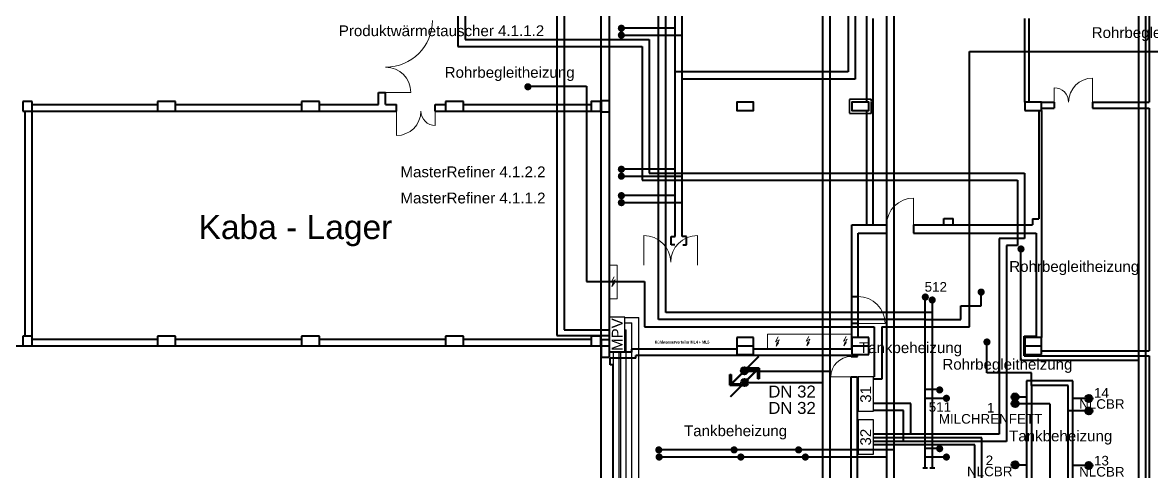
# Model space of a CAD drawing. Header units: millimetres. Extents: x 10546 to 220412, y -33380 to 110888.
# Drawn here: x 110897 to 157944, y 44544 to 63270 of the extents above; entities that cross this region are included whole.
import ezdxf

# ---------------------------------------------------------------- set-up
doc = ezdxf.new("R2010")
doc.units = ezdxf.units.MM
doc.linetypes.add('AUSGEZOGEN', pattern=[0])
doc.linetypes.add('STRICHLINIE2_S3', pattern=[0.375, 0.3, -0.075])
for name, color, linetype, lineweight in [('A03_Türen', 253, 'Continuous', 20), ('A0_Grundriß', 7, 'Continuous', 40), ('Geometrie_Bestand', 7, 'AUSGEZOGEN', 25), ('Heiz Wasser +35 Prozess R', 30, 'Continuous', 40), ('Heiz Wasser +45 Prozess V', 1, 'Continuous', 40), ('Heiz Wasser +50 -Heizkörper Rücklauff', 241, 'Continuous', 30), ('Heiz Wasser +50 Prozess R', 241, 'Continuous', 40), ('Heiz Wasser +60 -Heizkörper Vorlauf', 6, 'Continuous', 30), ('Heiz Wasser +60 Prozess V', 6, 'Continuous', 40), ('Heiz Wasser +70 Prozess R', 242, 'Continuous', 40), ('Heiz Wasser +90 Prozess V', 41, 'Continuous', 40)]:
    doc.layers.add(name, color=color, linetype=linetype, lineweight=lineweight)
doc.layers.add('A06_Text', color=7, linetype='Continuous')
doc.layers.add('A06_Text  -Belegung', color=253, linetype='Continuous')
doc.styles.add('MtXpl_Txt', font='')
doc.styles.get("Standard").update_dxf_attribs({"font": 'arial.ttf'})
doc.styles.get('MtXpl_Txt').set_extended_font_data('Txt', bold=True)

msp = doc.modelspace()

# ---------------------------------------------------------------- hatches: boundary and pattern name
at = {"layer": 'Heiz Wasser +35 Prozess R'}
h = msp.add_hatch(color=256, dxfattribs=at)
h.dxf.hatch_style = 1
h.paths.add_polyline_path([(135703, 62743, 0.198912), (135747, 62637), (135959, 62849, 0.668179)])
h.paths.add_polyline_path([(135747, 62637, 0.668179), (136003, 62743, 0.198912), (135959, 62849)])
h = msp.add_hatch(color=256, dxfattribs=at)
h.dxf.hatch_style = 1
h.paths.add_polyline_path([(135703, 56860, 0.198912), (135747, 56754), (135959, 56966, 0.668179)])
h.paths.add_polyline_path([(135747, 56754, 0.668179), (136003, 56860, 0.198912), (135959, 56966)])
h = msp.add_hatch(color=256, dxfattribs=at)
h.dxf.hatch_style = 1
h.paths.add_polyline_path([(135703, 55758, 0.198912), (135747, 55652), (135959, 55864, 0.668179)])
h.paths.add_polyline_path([(135747, 55652, 0.668179), (136003, 55758, 0.198912), (135959, 55864)])
h = msp.add_hatch(color=256, dxfattribs=at)
h.dxf.hatch_style = 1
h.paths.add_polyline_path([(148659, 51695, 0.198912), (148703, 51589), (148915, 51801, 0.668179)])
h.paths.add_polyline_path([(148703, 51589, 0.668179), (148959, 51695, 0.198912), (148915, 51801)])
h = msp.add_hatch(color=256, dxfattribs=at)
h.dxf.hatch_style = 1
h.paths.add_polyline_path([(141080, 48854, -0.023583), (141090, 48844), (141585, 49340), (141575, 49350)])
h.paths.add_polyline_path([(140428, 48192), (140428, 48592), (140378, 48592), (140378, 48142), (140828, 48142), (140828, 48192)])
h.paths.add_polyline_path([(140438, 48192), (140878, 48633, -0.023583), (140868, 48643), (140428, 48202), (140428, 48192)])
h = msp.add_hatch(color=256, dxfattribs=at)
h.dxf.hatch_style = 1
h.paths.add_polyline_path([(140829, 48744, 0.198912), (140873, 48637), (141085, 48850, 0.668179)])
h.paths.add_polyline_path([(140873, 48637, 0.668179), (141129, 48744, 0.198912), (141085, 48850)])
h = msp.add_hatch(color=256, dxfattribs=at)
h.dxf.hatch_style = 1
h.paths.add_polyline_path([(149249, 47595, 0.198912), (149293, 47489), (149505, 47701, 0.668179)])
h.paths.add_polyline_path([(149293, 47489, 0.668179), (149549, 47595, 0.198912), (149505, 47701)])
h = msp.add_hatch(color=256, dxfattribs=at)
h.dxf.hatch_style = 1
h.paths.add_polyline_path([(152113, 47652, 0.198912), (152157, 47546), (152369, 47758, 0.668179)])
h.paths.add_polyline_path([(152157, 47546, 0.668179), (152413, 47652, 0.198912), (152369, 47758)])
h = msp.add_hatch(color=256, dxfattribs=at)
h.dxf.hatch_style = 1
h.paths.add_polyline_path([(155183, 47587, 0.198912), (155227, 47481), (155439, 47693, 0.668179)])
h.paths.add_polyline_path([(155227, 47481, 0.668179), (155483, 47587, 0.198912), (155439, 47693)])
h = msp.add_hatch(color=256, dxfattribs=at)
h.dxf.hatch_style = 1
h.paths.add_polyline_path([(137263, 45444, 0.198912), (137307, 45338), (137519, 45551, 0.668179)])
h.paths.add_polyline_path([(137307, 45338, 0.668179), (137563, 45444, 0.198912), (137519, 45551)])
h = msp.add_hatch(color=256, dxfattribs=at)
h.dxf.hatch_style = 1
h.paths.add_polyline_path([(140402, 45444, 0.198912), (140446, 45338), (140658, 45551, 0.668179)])
h.paths.add_polyline_path([(140446, 45338, 0.668179), (140702, 45444, 0.198912), (140658, 45551)])
h = msp.add_hatch(color=256, dxfattribs=at)
h.dxf.hatch_style = 1
h.paths.add_polyline_path([(143089, 45444, 0.198912), (143133, 45338), (143345, 45551, 0.668179)])
h.paths.add_polyline_path([(143133, 45338, 0.668179), (143389, 45444, 0.198912), (143345, 45551)])
h = msp.add_hatch(color=256, dxfattribs=at)
h.dxf.hatch_style = 1
h.paths.add_polyline_path([(149249, 45145, 0.198912), (149293, 45039), (149505, 45251, 0.668179)])
h.paths.add_polyline_path([(149293, 45039, 0.668179), (149549, 45145, 0.198912), (149505, 45251)])
h = msp.add_hatch(color=256, dxfattribs=at)
h.dxf.hatch_style = 1
h.paths.add_polyline_path([(152113, 44820, 0.198912), (152157, 44714), (152369, 44926, 0.668179)])
h.paths.add_polyline_path([(152157, 44714, 0.668179), (152413, 44820, 0.198912), (152369, 44926)])
h = msp.add_hatch(color=256, dxfattribs=at)
h.dxf.hatch_style = 1
h.paths.add_polyline_path([(155183, 44789, 0.198912), (155227, 44683), (155439, 44895, 0.668179)])
h.paths.add_polyline_path([(155227, 44683, 0.668179), (155483, 44789, 0.198912), (155439, 44895)])
at = {"layer": 'Heiz Wasser +45 Prozess V'}
h = msp.add_hatch(color=256, dxfattribs=at)
h.dxf.hatch_style = 1
h.paths.add_polyline_path([(135703, 63033, 0.198912), (135747, 62927), (135959, 63139, 0.668179)])
h.paths.add_polyline_path([(135747, 62927, 0.668179), (136003, 63033, 0.198912), (135959, 63139)])
h = msp.add_hatch(color=256, dxfattribs=at)
h.dxf.hatch_style = 1
h.paths.add_polyline_path([(131807, 60591, 0.198912), (131851, 60484), (132063, 60697, 0.668179)])
h.paths.add_polyline_path([(131851, 60484, 0.668179), (132107, 60591, 0.198912), (132063, 60697)])
h = msp.add_hatch(color=256, dxfattribs=at)
h.dxf.hatch_style = 1
h.paths.add_polyline_path([(135703, 57150, 0.198912), (135747, 57044), (135959, 57257, 0.668179)])
h.paths.add_polyline_path([(135747, 57044, 0.668179), (136003, 57150, 0.198912), (135959, 57257)])
h = msp.add_hatch(color=256, dxfattribs=at)
h.dxf.hatch_style = 1
h.paths.add_polyline_path([(135703, 56049, 0.198912), (135747, 55943), (135959, 56155, 0.668179)])
h.paths.add_polyline_path([(135747, 55943, 0.668179), (136003, 56049, 0.198912), (135959, 56155)])
h = msp.add_hatch(color=256, dxfattribs=at)
h.dxf.hatch_style = 1
h.paths.add_polyline_path([(152358, 53824, 0.198912), (152402, 53718), (152614, 53930, 0.668179)])
h.paths.add_polyline_path([(152402, 53718, 0.668179), (152658, 53824, 0.198912), (152614, 53930)])
h = msp.add_hatch(color=256, dxfattribs=at)
h.dxf.hatch_style = 1
h.paths.add_polyline_path([(148370, 51819, 0.198912), (148414, 51713), (148626, 51926, 0.668179)])
h.paths.add_polyline_path([(148414, 51713, 0.668179), (148670, 51819, 0.198912), (148626, 51926)])
h = msp.add_hatch(color=256, dxfattribs=at)
h.dxf.hatch_style = 1
h.paths.add_polyline_path([(150698, 52026, 0.198912), (150742, 51920), (150955, 52132, 0.668179)])
h.paths.add_polyline_path([(150742, 51920, 0.668179), (150998, 52026, 0.198912), (150955, 52132)])
h = msp.add_hatch(color=256, dxfattribs=at)
h.dxf.hatch_style = 1
h.paths.add_polyline_path([(150939, 49943, 0.198912), (150983, 49837), (151195, 50049, 0.668179)])
h.paths.add_polyline_path([(150983, 49837, 0.668179), (151239, 49943, 0.198912), (151195, 50049)])
h = msp.add_hatch(color=256, dxfattribs=at)
h.dxf.hatch_style = 1
h.paths.add_polyline_path([(140890, 48145, -0.023583), (140880, 48155), (140385, 47660), (140395, 47650)])
h.paths.add_polyline_path([(141542, 48807), (141542, 48407), (141592, 48407), (141592, 48857), (141142, 48857), (141142, 48807)])
h.paths.add_polyline_path([(141532, 48807), (141092, 48367, -0.023583), (141102, 48357), (141542, 48797), (141542, 48807)])
h = msp.add_hatch(color=256, dxfattribs=at)
h.dxf.hatch_style = 1
h.paths.add_polyline_path([(141141, 48256, 0.198912), (141097, 48362), (140885, 48150, 0.668179)])
h.paths.add_polyline_path([(141097, 48362, 0.668179), (140841, 48256, 0.198912), (140885, 48150)])
h = msp.add_hatch(color=256, dxfattribs=at)
h.dxf.hatch_style = 1
h.paths.add_polyline_path([(148968, 47944, 0.198912), (149012, 47838), (149224, 48050, 0.668179)])
h.paths.add_polyline_path([(149012, 47838, 0.668179), (149268, 47944, 0.198912), (149224, 48050)])
h = msp.add_hatch(color=256, dxfattribs=at)
h.dxf.hatch_style = 1
h.paths.add_polyline_path([(152113, 47373, 0.198912), (152157, 47267), (152369, 47479, 0.668179)])
h.paths.add_polyline_path([(152157, 47267, 0.668179), (152413, 47373, 0.198912), (152369, 47479)])
h = msp.add_hatch(color=256, dxfattribs=at)
h.dxf.hatch_style = 1
h.paths.add_polyline_path([(155183, 47067, 0.198912), (155227, 46961), (155439, 47173, 0.668179)])
h.paths.add_polyline_path([(155227, 46961, 0.668179), (155483, 47067, 0.198912), (155439, 47173)])
h = msp.add_hatch(color=256, dxfattribs=at)
h.dxf.hatch_style = 1
h.paths.add_polyline_path([(148968, 45495, 0.198912), (149012, 45389), (149224, 45601, 0.668179)])
h.paths.add_polyline_path([(149012, 45389, 0.668179), (149268, 45495, 0.198912), (149224, 45601)])
h = msp.add_hatch(color=256, dxfattribs=at)
h.dxf.hatch_style = 1
h.paths.add_polyline_path([(137278, 45145, 0.198912), (137322, 45039), (137534, 45251, 0.668179)])
h.paths.add_polyline_path([(137322, 45039, 0.668179), (137578, 45145, 0.198912), (137534, 45251)])
h = msp.add_hatch(color=256, dxfattribs=at)
h.dxf.hatch_style = 1
h.paths.add_polyline_path([(140683, 45145, 0.198912), (140727, 45039), (140939, 45251, 0.668179)])
h.paths.add_polyline_path([(140727, 45039, 0.668179), (140983, 45145, 0.198912), (140939, 45251)])
h = msp.add_hatch(color=256, dxfattribs=at)
h.dxf.hatch_style = 1
h.paths.add_polyline_path([(143370, 45145, 0.198912), (143414, 45039), (143626, 45251, 0.668179)])
h.paths.add_polyline_path([(143414, 45039, 0.668179), (143670, 45145, 0.198912), (143626, 45251)])

# ---------------------------------------------------------------- linework, layer by layer
at = {"layer": 'A03_Türen'}
for p, q in [((155492, 60952), (155492, 59692)), ((125737, 60357), (127077, 60357)), ((153892, 60552), (153892, 59692)), ((126477, 58557), (126477, 59857)), ((128097, 58977), (128097, 59857)), ((148032, 54482), (148032, 55947)), ((136789, 53148), (136789, 54388)), ((139029, 53148), (139029, 54388)), ((145722, 50721), (146842, 50721)), ((144582, 48487), (145692, 48487))]:
    msp.add_line(p, q, dxfattribs=at)
for centre, radius, start, end in [((126027, 63357), 1950, 270, 0), ((126027, 60357), 1050, 0, 90), ((155492, 59951), 1000, 90, 180), ((153892, 59951), 600, 0, 90), ((126477, 59576), 1020, 270, 0), ((128097, 59576), 600, 180, 270), ((148032, 54827), 1120, 90, 180), ((136789, 53268), 1120, 0, 90), ((139029, 53268), 1120, 90, 180), ((145722, 50721), 1120, 0, 90), ((145432, 48487), 850, 90, 180)]:
    msp.add_arc(centre, radius, start, end, dxfattribs=at)
at = {"layer": 'A06_Text'}
for p, q in [((135362, 50975), (135362, 49542)), ((135996, 50975), (135362, 50975)), ((135996, 49542), (135996, 50975)), ((135362, 49542), (135996, 49542)), ((145722, 48489), (145722, 47056)), ((146357, 48489), (145722, 48489)), ((146357, 47056), (146357, 48489)), ((145722, 47056), (146357, 47056)), ((145722, 46704), (145722, 45271)), ((146357, 46704), (145722, 46704)), ((146357, 45271), (146357, 46704)), ((145722, 45271), (146357, 45271))]:
    msp.add_line(p, q, dxfattribs=at)
at = {"layer": 'A0_Grundriß'}
for p, q in [((135012, 31437), (135012, 69527)), ((135362, 49517), (135362, 69527)), ((135362, 49517), (135362, 69527)), ((146082, 59951), (146082, 63782)), ((157852, 63799), (157852, 59951)), ((146342, 59951), (146342, 63437)), ((152662, 59951), (152662, 63437)), ((125737, 59857), (125737, 60357)), ((125737, 60357), (126027, 60357)), ((126027, 59857), (126027, 60357)), ((111302, 59977), (110902, 59977)), ((110902, 59977), (110902, 59576)), ((111302, 59576), (111302, 59977)), ((111302, 59857), (116517, 59857)), ((117267, 59977), (116517, 59977)), ((116517, 59977), (116517, 59576)), ((117267, 59576), (117267, 59977)), ((117267, 59857), (122517, 59857)), ((123267, 59977), (122517, 59977)), ((122517, 59977), (122517, 59576)), ((123267, 59576), (123267, 59977)), ((123267, 59857), (125737, 59857)), ((126027, 59857), (126477, 59857)), ((126477, 59576), (126477, 59857)), ((128097, 59857), (128517, 59857)), ((128097, 59576), (128097, 59857)), ((129267, 59977), (128517, 59977)), ((128517, 59977), (128517, 59576)), ((129267, 59576), (129267, 59977)), ((129267, 59857), (134592, 59857)), ((134992, 59977), (134592, 59977)), ((134592, 59977), (134592, 59576)), ((134992, 59977), (134592, 59977)), ((134592, 59977), (134592, 59576)), ((134992, 59576), (134992, 59977)), ((134992, 59576), (134992, 59977)), ((135362, 60002), (135012, 60002)), ((135012, 60002), (135012, 59552)), ((135362, 60002), (135012, 60002)), ((135012, 60002), (135012, 59552)), ((135362, 59552), (135362, 60002)), ((135362, 59552), (135362, 60002)), ((141362, 59951), (140662, 59951)), ((140662, 59951), (140662, 59602)), ((141362, 59951), (140662, 59951)), ((140662, 59951), (140662, 59602)), ((141362, 59951), (140662, 59951)), ((140662, 59951), (140662, 59602)), ((141362, 59602), (141362, 59951)), ((141362, 59602), (141362, 59951)), ((141362, 59602), (141362, 59951)), ((146162, 59951), (145462, 59951)), ((145462, 59951), (145462, 59602)), ((146162, 59951), (145462, 59951)), ((145462, 59951), (145462, 59602)), ((146162, 59602), (146162, 59951)), ((146162, 59602), (146162, 59951)), ((146342, 54827), (146342, 59951)), ((153362, 59951), (152662, 59951)), ((152662, 59951), (152662, 59602)), ((153362, 59951), (153892, 59951)), ((153362, 59602), (153362, 59951)), ((153892, 59951), (153892, 59692)), ((155492, 59951), (157852, 59951)), ((155492, 59951), (155492, 59692)), ((110902, 59576), (111302, 59576)), ((111002, 50187), (111002, 59576)), ((111302, 50187), (111302, 59576)), ((111302, 59576), (116517, 59576)), ((116517, 59576), (117267, 59576)), ((117267, 59576), (122517, 59576)), ((122517, 59576), (123267, 59576)), ((123267, 59576), (126477, 59576)), ((128097, 59576), (128517, 59576)), ((128517, 59576), (129267, 59576)), ((129267, 59576), (134592, 59576)), ((134592, 59576), (134992, 59576)), ((134592, 59576), (134992, 59576)), ((135012, 59552), (135362, 59552)), ((135012, 59552), (135362, 59552)), ((140662, 59602), (141362, 59602)), ((140662, 59602), (141362, 59602)), ((140662, 59602), (141362, 59602)), ((145462, 59602), (146162, 59602)), ((145462, 59602), (146162, 59602)), ((146082, 54827), (146082, 59602)), ((152662, 59602), (153362, 59602)), ((153252, 59602), (153252, 55077)), ((153362, 59692), (153892, 59692)), ((153362, 59602), (153362, 50137)), ((155492, 59692), (157852, 59692)), ((157852, 59692), (157852, 49572)), ((149292, 54827), (149292, 55097)), ((149292, 55097), (149682, 55097)), ((149682, 54827), (149682, 55097)), ((152992, 55077), (152992, 54827)), ((152992, 55077), (153252, 55077)), ((145462, 54827), (146912, 54827)), ((145462, 49646), (145462, 54827)), ((145462, 54827), (146912, 54827)), ((145462, 49646), (145462, 54827)), ((146912, 54482), (146912, 54827)), ((146912, 54482), (146912, 54827)), ((148032, 54827), (152992, 54827)), ((148032, 54827), (148032, 54482)), ((145722, 50137), (145722, 54482)), ((145722, 54482), (146912, 54482)), ((145722, 50137), (145722, 54482)), ((145722, 54482), (146912, 54482)), ((148032, 54482), (153142, 54482)), ((153142, 54482), (153142, 50182)), ((145462, 51841), (145722, 51841)), ((145722, 50721), (145462, 50721)), ((111302, 50187), (110902, 50187)), ((110902, 50187), (110902, 49787)), ((111302, 49787), (111302, 50187)), ((111302, 50067), (116517, 50067)), ((117267, 50187), (116517, 50187)), ((116517, 50187), (116517, 49787)), ((117267, 49787), (117267, 50187)), ((117267, 50067), (122517, 50067)), ((123267, 50187), (122517, 50187)), ((122517, 50187), (122517, 49787)), ((123267, 49787), (123267, 50187)), ((123267, 50067), (128517, 50067)), ((129267, 50187), (128517, 50187)), ((128517, 50187), (128517, 49787)), ((129267, 49787), (129267, 50187)), ((129267, 50067), (134592, 50067)), ((134992, 50187), (134592, 50187)), ((134592, 50187), (134592, 49787)), ((134992, 50187), (134592, 50187)), ((134592, 50187), (134592, 49787)), ((134992, 49787), (134992, 50187)), ((134992, 49787), (134992, 50187)), ((135362, 50036), (135012, 50036)), ((135012, 50036), (135012, 49787)), ((135362, 50036), (135012, 50036)), ((135012, 50036), (135012, 49787)), ((135362, 49787), (135362, 50036)), ((135362, 49787), (135362, 50036)), ((141362, 50137), (140662, 50137)), ((141362, 50137), (140662, 50137)), ((141362, 49787), (141362, 50137)), ((141362, 49787), (141362, 50137)), ((146162, 50137), (145462, 50137)), ((146162, 50137), (145462, 50137)), ((146162, 49787), (146162, 50137)), ((146162, 49787), (146162, 50137)), ((152642, 49367), (152642, 50182)), ((152642, 50182), (153142, 50182)), ((153362, 50137), (152662, 50137)), ((152662, 50137), (152662, 49787)), ((153362, 49787), (153362, 50137)), ((89452, 49787), (134592, 49787)), ((110902, 49787), (111302, 49787)), ((116517, 49787), (117267, 49787)), ((122517, 49787), (123267, 49787)), ((128517, 49787), (129267, 49787)), ((134592, 49787), (134992, 49787)), ((134592, 49787), (134992, 49787)), ((135012, 49787), (135362, 49787)), ((135012, 49787), (135362, 49787)), ((135362, 49766), (135012, 49766)), ((135012, 49766), (135012, 49317)), ((135362, 49766), (135012, 49766)), ((135012, 49766), (135012, 49317)), ((135362, 49317), (135362, 49766)), ((135362, 49317), (135362, 49766)), ((136292, 49517), (135362, 49517)), ((136292, 49517), (135362, 49517)), ((136292, 49517), (136292, 49646)), ((136292, 49517), (136292, 49646)), ((140662, 49787), (141362, 49787)), ((140662, 49787), (141362, 49787)), ((141362, 49766), (140662, 49766)), ((140662, 49766), (140662, 49417)), ((141362, 49766), (140662, 49766)), ((140662, 49766), (140662, 49417)), ((140662, 49417), (141362, 49417)), ((140662, 49417), (141362, 49417)), ((141362, 49417), (141362, 49766)), ((141362, 49417), (141362, 49766)), ((145462, 49646), (141362, 49646)), ((145462, 49646), (141362, 49646)), ((145462, 49787), (146162, 49787)), ((145462, 49787), (146162, 49787)), ((146162, 49766), (145462, 49766)), ((145462, 49766), (145462, 49417)), ((146162, 49766), (145462, 49766)), ((145462, 49766), (145462, 49417)), ((145462, 49417), (146162, 49417)), ((145462, 49417), (146162, 49417)), ((145692, 49337), (145692, 49417)), ((145692, 49337), (145692, 49417)), ((146162, 49417), (146162, 49766)), ((146162, 49417), (146162, 49766)), ((152662, 49787), (153362, 49787)), ((153362, 49766), (152662, 49766)), ((152662, 49766), (152662, 49417)), ((152662, 49417), (153362, 49417)), ((153362, 49417), (153362, 49766)), ((153362, 49572), (157852, 49572)), ((135012, 49317), (135362, 49317)), ((135012, 49317), (135362, 49317)), ((136452, 49267), (135392, 49267)), ((135392, 48992), (135392, 49267)), ((136452, 49267), (135392, 49267)), ((135507, 48992), (135392, 48992)), ((135507, 40167), (135507, 48992)), ((145432, 49387), (136452, 49387)), ((136452, 49267), (136452, 49387)), ((145432, 49387), (136452, 49387)), ((136452, 49267), (136452, 49387)), ((145432, 49337), (145432, 49387)), ((145432, 49337), (145432, 49387)), ((145432, 49337), (145692, 49337)), ((145432, 49337), (145692, 49337)), ((152642, 49367), (157852, 49367)), ((157852, 49367), (157852, 29897)), ((145432, 40167), (145432, 48487)), ((145432, 48487), (145692, 48487)), ((145692, 40137), (145692, 48487))]:
    msp.add_line(p, q, dxfattribs=at)
at = {"layer": 'A0_Grundriß', "color": 252, "true_color": 0x939598}
for p, q in [((152842, 59951), (152842, 63437)), ((140662, 50137), (140662, 49787)), ((140662, 50137), (140662, 49787)), ((145462, 50137), (145462, 49787)), ((145462, 50137), (145462, 49787)), ((140662, 49646), (136292, 49646)), ((140662, 49646), (136292, 49646))]:
    msp.add_line(p, q, dxfattribs=at)
at = {"layer": 'A0_Grundriß', "linetype": 'AUSGEZOGEN', "lineweight": 13, "transparency": 33554687}
for p, q in [((134992, 59992), (134577, 59992)), ((134577, 59992), (134577, 59561)), ((134992, 59561), (134992, 59992)), ((135377, 60017), (135012, 60017)), ((135012, 60017), (135012, 59536)), ((135377, 59536), (135377, 60017)), ((141377, 59966), (140647, 59966)), ((140647, 59966), (140647, 59587)), ((141377, 59966), (140647, 59966)), ((140647, 59966), (140647, 59587)), ((141377, 59587), (141377, 59966)), ((141377, 59587), (141377, 59966)), ((146177, 59966), (145447, 59966)), ((145447, 59966), (145447, 59587)), ((146177, 59587), (146177, 59966)), ((134577, 59561), (134992, 59561)), ((135012, 59536), (135377, 59536)), ((140647, 59587), (141377, 59587)), ((140647, 59587), (141377, 59587)), ((145447, 59587), (146177, 59587))]:
    msp.add_line(p, q, dxfattribs=at)
at = {"layer": 'A0_Grundriß', "linetype": 'AUSGEZOGEN', "lineweight": 40, "transparency": 33554687}
for p, q in [((134992, 59977), (134592, 59977)), ((134592, 59977), (134592, 59576)), ((134992, 59576), (134992, 59977)), ((135362, 60002), (135012, 60002)), ((135012, 60002), (135012, 59552)), ((135362, 59552), (135362, 60002)), ((141362, 59951), (140662, 59951)), ((140662, 59951), (140662, 59602)), ((141362, 59951), (140662, 59951)), ((140662, 59951), (140662, 59602)), ((141362, 59602), (141362, 59951)), ((141362, 59602), (141362, 59951)), ((146162, 59951), (145462, 59951)), ((145462, 59951), (145462, 59602)), ((146162, 59602), (146162, 59951)), ((134592, 59576), (134992, 59576)), ((135012, 59552), (135362, 59552)), ((140662, 59602), (141362, 59602)), ((140662, 59602), (141362, 59602)), ((145462, 59602), (146162, 59602))]:
    msp.add_line(p, q, dxfattribs=at)
at = {"layer": 'A0_Grundriß', "linetype": 'STRICHLINIE2_S3', "lineweight": 35, "transparency": 33554687}
for p, q in [((146262, 60077), (145362, 60077)), ((145362, 60077), (145362, 59477)), ((146262, 59477), (146262, 60077)), ((145362, 59477), (146262, 59477))]:
    msp.add_line(p, q, dxfattribs=at)
at = {"layer": 'Geometrie_Bestand', "color": 252, "linetype": 'AUSGEZOGEN', "lineweight": 9, "true_color": 0x939598, "transparency": 33554687}
for p, q in [((135682, 53148), (135362, 53148)), ((135362, 53148), (135362, 51748)), ((135682, 53148), (135682, 51748)), ((135550, 52656), (135440, 52456)), ((135440, 52456), (135590, 52536)), ((135590, 52536), (135460, 52266)), ((135460, 52266), (135510, 52436)), ((135560, 52406), (135460, 52266)), ((135510, 52436), (135560, 52406)), ((135682, 51748), (135362, 51748)), ((145442, 50267), (141942, 50267)), ((141942, 50267), (141942, 49646)), ((142388, 50157), (142278, 49957)), ((142278, 49957), (142428, 50036)), ((142428, 50036), (142298, 49766)), ((142298, 49766), (142348, 49936)), ((142398, 49907), (142298, 49766)), ((142348, 49936), (142398, 49907)), ((143666, 50177), (143556, 49977)), ((143556, 49977), (143706, 50058)), ((143706, 50058), (143576, 49787)), ((143576, 49787), (143626, 49958)), ((143676, 49927), (143576, 49787)), ((143626, 49958), (143676, 49927)), ((145218, 50177), (145108, 49977)), ((145108, 49977), (145258, 50058)), ((145258, 50058), (145128, 49787)), ((145128, 49787), (145178, 49958)), ((145228, 49927), (145128, 49787)), ((145178, 49958), (145228, 49927)), ((145442, 50267), (145442, 49646)), ((145442, 49646), (141942, 49646))]:
    msp.add_line(p, q, dxfattribs=at)
at = {"layer": 'Heiz Wasser +35 Prozess R'}
for p, q in [((144552, 40391), (144552, 70306)), ((147220, 30011), (147220, 70306)), ((157699, 70514), (157699, 29972)), ((145598, 68760), (145598, 60914)), ((138392, 54343), (138392, 65498)), ((137703, 51177), (137703, 64377)), ((138392, 62733), (135847, 62733)), ((150368, 50570), (150368, 62065)), ((150368, 62065), (160202, 62065)), ((145598, 60914), (138392, 60914)), ((138392, 56850), (135847, 56850)), ((138392, 55749), (135847, 55749)), ((138562, 54343), (138392, 54343)), ((138562, 53993), (138562, 54343)), ((138412, 53993), (138562, 53993)), ((148814, 51177), (148814, 51597)), ((148814, 51177), (137703, 51177)), ((148814, 44684), (148814, 51177)), ((146708, 50570), (146708, 48389)), ((146708, 50570), (150368, 50570)), ((140428, 48202), (141575, 49350)), ((140438, 48192), (141585, 49340)), ((140378, 48142), (140378, 48592)), ((140378, 48592), (140428, 48592)), ((140428, 48592), (140428, 48192)), ((140983, 48734), (144552, 48734)), ((140378, 48142), (140828, 48142)), ((140828, 48192), (140428, 48192)), ((140828, 48192), (140828, 48142)), ((146708, 48389), (146357, 48389)), ((154671, 48326), (152742, 48326)), ((152742, 48326), (152742, 41437)), ((154671, 30578), (154671, 48326)), ((149252, 47593), (148514, 47593)), ((152413, 47652), (152742, 47652)), ((154671, 47604), (155331, 47604)), ((150881, 45953), (146357, 45953)), ((150881, 30979), (150881, 45953)), ((147220, 45441), (137405, 45441)), ((149252, 45138), (148514, 45138)), ((152413, 44820), (152742, 44820)), ((154671, 44806), (155331, 44806)), ((148914, 44684), (148714, 44684))]:
    msp.add_line(p, q, dxfattribs=at)
for centre in [(140979, 48744), (152263, 47652), (155333, 47587), (152263, 44820), (155333, 44789)]:
    msp.add_circle(centre, 150, dxfattribs=at)
at = {"layer": 'Heiz Wasser +45 Prozess V'}
for p, q in [((144252, 40388), (144252, 70606)), ((146920, 30311), (146920, 70606)), ((157399, 70314), (157399, 20760)), ((145298, 69060), (145298, 61214)), ((138092, 54343), (138092, 65496)), ((137403, 50877), (137403, 64077)), ((138092, 63033), (135847, 63033)), ((145298, 61214), (138092, 61214)), ((131963, 60610), (134399, 60610)), ((134399, 60610), (134399, 52467)), ((138092, 57150), (135847, 57150)), ((138092, 56049), (135847, 56049)), ((137928, 53993), (137928, 54343)), ((137928, 54343), (138092, 54343)), ((138078, 53993), (137928, 53993)), ((152501, 49170), (152501, 53822)), ((134399, 52467), (136821, 52467)), ((136821, 52467), (136821, 50570)), ((148514, 50877), (148514, 51818)), ((150842, 51457), (150842, 52024)), ((150001, 50877), (150001, 51458)), ((150001, 51458), (150842, 51457)), ((148514, 50877), (137403, 50877)), ((148514, 44684), (148514, 50877)), ((148514, 50877), (150001, 50877)), ((136821, 50570), (146393, 50570)), ((146393, 50570), (146393, 48489)), ((151089, 48657), (151089, 49987)), ((157399, 49170), (152501, 49170)), ((141532, 48807), (140385, 47660)), ((141542, 48797), (140395, 47650)), ((141592, 48857), (141142, 48857)), ((141142, 48807), (141142, 48857)), ((141142, 48807), (141542, 48807)), ((141542, 48407), (141542, 48807)), ((141592, 48857), (141592, 48407)), ((146393, 48489), (146357, 48489)), ((152942, 48657), (151089, 48657)), ((152942, 48126), (152942, 48657)), ((140988, 48252), (144252, 48252)), ((141592, 48407), (141542, 48407)), ((152942, 48126), (152942, 40799)), ((154471, 48126), (152942, 48126)), ((154471, 30778), (154471, 48126)), ((148976, 47959), (148514, 47959)), ((153716, 47370), (152278, 47370)), ((153716, 47370), (153716, 30778)), ((154471, 47084), (155314, 47084)), ((150581, 45653), (146357, 45653)), ((150581, 31321), (150581, 45653)), ((148976, 45503), (148514, 45503)), ((146920, 45141), (137405, 45141)), ((148614, 44684), (148414, 44684))]:
    msp.add_line(p, q, dxfattribs=at)
for centre in [(140991, 48256), (152263, 47373), (155333, 47067)]:
    msp.add_circle(centre, 150, dxfattribs=at)
at = {"layer": 'Heiz Wasser +50 -Heizkörper Rücklauff'}
for p, q in [((135996, 50744), (136287, 50744)), ((135996, 50449), (136058, 50449)), ((136058, 29836), (136058, 50449)), ((136287, 29113), (136287, 50744)), ((135827, 28578), (135827, 49517))]:
    msp.add_line(p, q, dxfattribs=at)
at = {"layer": 'Heiz Wasser +50 Prozess R'}
for p, q in [((133469, 76595), (133469, 50449)), ((133469, 50449), (135362, 50449))]:
    msp.add_line(p, q, dxfattribs=at)
at = {"layer": 'Heiz Wasser +60 -Heizkörper Vorlauf'}
for p, q in [((135996, 50971), (136587, 50971)), ((136587, 29413), (136587, 50971)), ((135527, 28878), (135527, 49517)), ((135758, 29808), (135758, 49542))]:
    msp.add_line(p, q, dxfattribs=at)
at = {"layer": 'Heiz Wasser +60 Prozess V'}
for p, q in [((133169, 76295), (133169, 50222)), ((133169, 50222), (135362, 50222))]:
    msp.add_line(p, q, dxfattribs=at)
at = {"layer": 'Heiz Wasser +70 Prozess R'}
for p, q in [((129337, 75272), (129337, 62567)), ((129337, 62567), (137014, 62567)), ((137014, 62567), (137014, 56994)), ((137014, 56994), (152659, 56994)), ((152659, 56994), (152659, 54266)), ((152659, 54266), (151597, 54266)), ((151597, 54266), (151597, 46098)), ((147914, 47375), (146357, 47375)), ((147914, 46098), (147914, 47375)), ((151597, 46098), (146357, 46098))]:
    msp.add_line(p, q, dxfattribs=at)
at = {"layer": 'Heiz Wasser +90 Prozess V'}
for p, q in [((129037, 75572), (129037, 62267)), ((129037, 62267), (136714, 62267)), ((136714, 62267), (136714, 56694)), ((136714, 56694), (152359, 56694)), ((152359, 56694), (152359, 53966)), ((152359, 53966), (151897, 53966)), ((151897, 53966), (151897, 45798)), ((147614, 47088), (146357, 47088)), ((147614, 45798), (147614, 47088)), ((151897, 45798), (146357, 45798))]:
    msp.add_line(p, q, dxfattribs=at)

# ---------------------------------------------------------------- texts
at = {"layer": 'A06_Text', "lineweight": 25}
msp.add_text('Kaba - Lager', height=1000, dxfattribs=at).set_placement((118231, 54237))
at = {"layer": 'A06_Text'}
for s, p in [('MPV', (135902, 49572)), ('31', (146259, 47409)), ('32', (146259, 45625))]:
    msp.add_text(s, height=450, rotation=90, dxfattribs=at).set_placement(p)
at = {"layer": 'A06_Text  -Belegung', "color": 253}
for s, p in [('512', (148492, 52043)), ('14', (155550, 47621)), ('NLCBR', (154930, 47158)), ('511', (148662, 47033)), ('1', (151091, 47002)), ('MILCHRENFETT', (149082, 46539)), ('2', (151036, 44807)), ('13', (155550, 44794)), ('NLCBR', (150257, 44344)), ('NLCBR', (154930, 44331))]:
    msp.add_text(s, height=400, dxfattribs=at).set_placement(p)
at = {"layer": 'Geometrie_Bestand', "color": 252, "true_color": 0x939598, "transparency": 33554687, "style": 'MtXpl_Txt', "width": 0.73}
msp.add_text('Kühlwasserverteiler ML4 + ML5', height=125, rotation=360, dxfattribs=at).set_placement((137244, 49877))
at = {"layer": 'Heiz Wasser +35 Prozess R'}
for s, height, p in [('Rohrbegleitheizung', 450, (155456, 62627)), ('DN 32', 500, (141975, 47628))]:
    msp.add_text(s, height=height, dxfattribs=at).set_placement(p)
at = {"layer": 'Heiz Wasser +45 Prozess V'}
for s, height, p in [('Tankbeheizung', 450, (145754, 49482)), ('DN 32', 500, (141975, 46944)), ('Tankbeheizung', 450, (138463, 46016)), ('Tankbeheizung', 450, (152013, 45800))]:
    msp.add_text(s, height=height, dxfattribs=at).set_placement(p)
at = {"layer": 'Heiz Wasser +45 Prozess V', "char_height": 450, "attachment_point": 1}
for s, width, heights, insert in [('Produktwärmetauscher 4.1.1.2', 8888.93, [674], (124076, 63153)), ('MasterRefiner 4.1.2.2', 6994.62, [715], (126647, 57266)), ('MasterRefiner 4.1.1.2', 6994.62, [715], (126647, 56176))]:
    msp.add_mtext_dynamic_manual_height_columns(s, width=width, gutter_width=1480, heights=heights, dxfattribs=dict(at, insert=insert))
at = {"layer": 'Heiz Wasser +45 Prozess V'}
note = msp.add_mtext_dynamic_manual_height_columns('Rohrbegleitheizung\\P', width=6994.62, gutter_width=1480, heights=[715, 0], dxfattribs=dict(at, insert=(128488, 61417), char_height=450, attachment_point=1))
note = msp.add_mtext_dynamic_manual_height_columns('Rohrbegleitheizung\\P', width=6994.62, gutter_width=1480, heights=[715, 0], dxfattribs=dict(at, insert=(152018, 53320), char_height=450, attachment_point=1))
note = msp.add_mtext_dynamic_manual_height_columns('Rohrbegleitheizung\\P', width=6994.62, gutter_width=1480, heights=[715, 0], dxfattribs=dict(at, insert=(149234, 49240), char_height=450, attachment_point=1))

doc.saveas('drawing.dxf')
